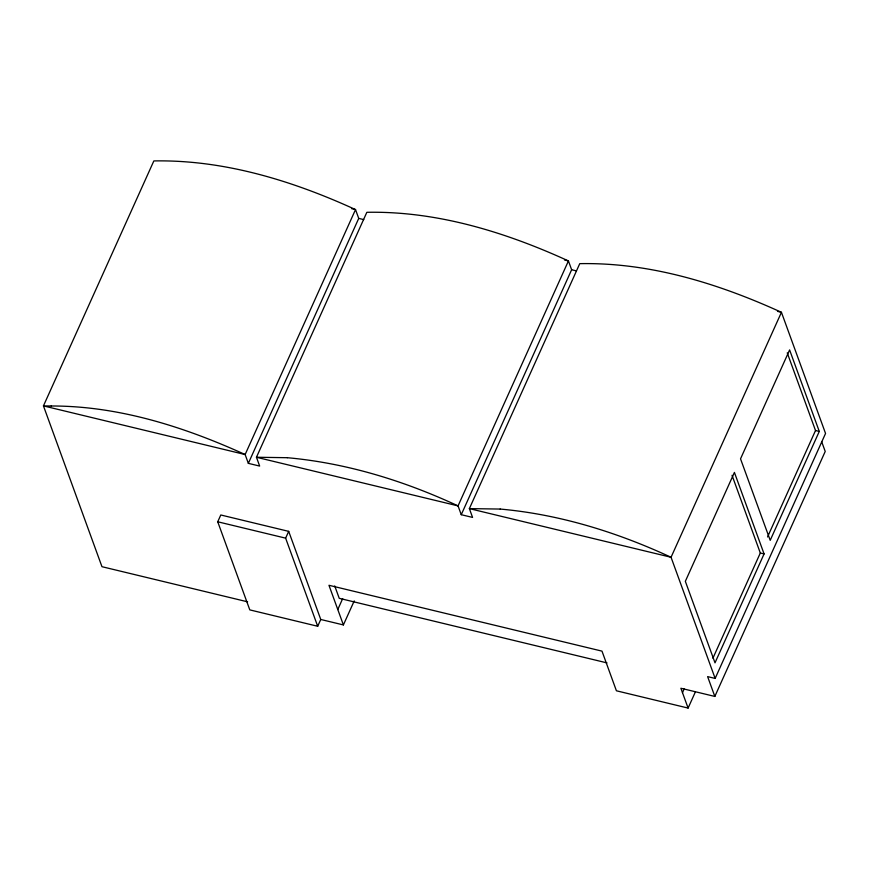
<?xml version="1.0" encoding="UTF-8"?>
<svg xmlns="http://www.w3.org/2000/svg" width="869" height="869" viewBox="0 0 869 869"><rect width="100%" height="100%" fill="white"/><g stroke="black" fill="none" stroke-linecap="round" stroke-linejoin="round"><path stroke-width="1.3" d="M217.728 521.78L220.791 514.98L288.693 531.361L320.759 619.478L317.696 626.267L249.794 609.886L217.728 521.78L285.629 538.15L317.696 626.267M320.759 619.478L343.396 624.93L328.96 585.282L601.989 651.131L616.414 690.79L688.096 708.072L680.872 688.248L714.829 696.438L707.616 676.614L715.154 678.428L825.55 433.457L781.437 312.308C718.283 283.49 649.795 262.275 579.753 263.655L469.369 508.615L472.573 517.424L461.254 514.698L571.639 269.738L568.435 260.928C505.345 232.088 436.825 210.928 366.837 212.308L256.453 457.257L259.657 466.077L248.338 463.351L358.734 218.391L355.519 209.581C292.408 180.698 223.854 159.603 153.846 160.928L43.45 405.888L101.966 566.697L247.611 601.826M285.629 538.15L288.693 531.361M337.78 609.517L342.668 598.665M343.396 624.93L354.226 600.903M682.48 692.658L684.153 688.943M688.096 708.072L695.396 691.876M712.917 658.202L760.31 553.01L732.035 475.332M767.555 536.955L815.513 430.524L787.238 352.847M764.079 553.922L715.002 662.83L685.337 581.318L734.414 472.421L764.079 553.922L760.31 553.01M819.282 431.437L770.206 540.333L740.529 458.832L789.606 349.935L819.282 431.437L815.513 430.524M714.829 696.438L825.224 451.456L821.618 441.55M351.565 208.625L355.519 209.581L245.134 454.541L248.338 463.351M564.481 259.983L568.435 260.928L458.05 505.888L461.254 514.698M777.483 311.352L781.437 312.308L671.053 557.268L715.154 678.428M358.734 218.391L363.763 219.607M571.639 269.738L576.386 270.889M607.007 662.895L339.236 598.317L334.728 585.923M51.173 405.997L43.45 405.888L245.134 454.541C184.293 426.875 118.586 405.845 51.173 405.997M287.259 457.702L256.453 457.257L458.05 505.888C404.204 480.839 346.579 463.025 287.259 457.702M500.186 509.06L469.369 508.615L671.053 557.268C617.153 532.273 559.549 514.339 500.186 509.06"/></g></svg>
